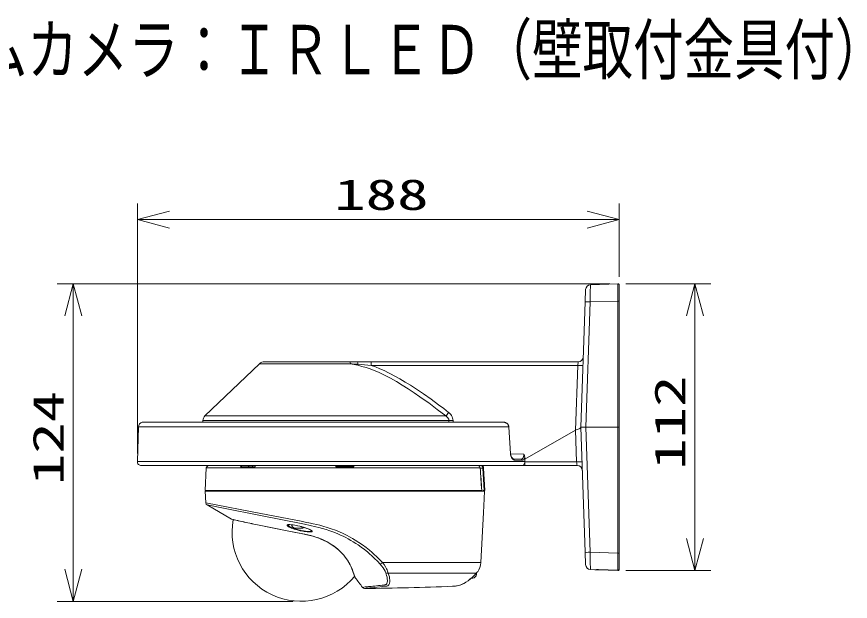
# Model space of a CAD drawing. Units: millimetres on the paper. Extents: x -62 to 65, y -59 to 59.
# Drawn here: x -4.8 to 60.3, y 13.7 to 59.3 of the extents above; entities that cross this region are included whole.
import ezdxf
from ezdxf.enums import TextEntityAlignment as Align

# ---------------------------------------------------------------- set-up
doc = ezdxf.new("R2010")
doc.units = ezdxf.units.MM
doc.layers.add('0-0_MOJI1', color=7, linetype='Continuous')
for name, color, linetype, lineweight in [('0-2_GAIKEI', 4, 'Continuous', 9), ('0-3_SUNPO', 7, 'Continuous', 9), ('0-4_0', 7, 'Continuous', 9)]:
    doc.layers.add(name, color=color, linetype=linetype, lineweight=lineweight)
doc.styles.add('ＭＳ ゴシック', font='')
doc.styles.get('ＭＳ ゴシック').set_extended_font_data('MS Gothic')

# ---------------------------------------------------------------- blocks, each defined once
blk = doc.blocks.new('_Open30')
at = {"layer": '0-4_0'}
blk.add_line((0, 0), (-1, 0), dxfattribs=at)
blk.add_lwpolyline([(-1, 0.2679), (0, 0), (-1, -0.2679)], dxfattribs=at)

msp = doc.modelspace()

# ---------------------------------------------------------------- linework, layer by layer
at = {"layer": '0-2_GAIKEI', "color": 7}
for p, q in [((42.127, 38.458), (39.991, 38.383)), ((39.606, 37.997), (39.572, 37.032)), ((42.231, 38.358), (42.231, 16.188)), ((39.231, 27.261), (39.572, 37.032)), ((14.175, 32.212), (9.917, 28.135)), ((21.805, 32.361), (14.546, 32.361)), ((21.805, 32.361), (39.022, 32.361)), ((33.173, 27.649), (5.051, 27.649)), ((9.753, 27.77), (9.749, 27.649)), ((4.736, 27.275), (4.641, 24.572)), ((33.758, 25.189), (33.624, 27.278)), ((39.231, 27.261), (39.572, 17.491)), ((33.758, 25.18), (34.785, 25.145)), ((33.986, 24.788), (34.578, 24.767)), ((34.862, 24.573), (34.855, 24.911)), ((4.941, 24.261), (38.949, 24.261)), ((10.01, 24.072), (9.918, 22.321)), ((10.036, 24.161), (10.059, 24.161)), ((9.918, 22.321), (20.831, 22.321)), ((9.931, 22.261), (31.731, 22.261)), ((9.978, 21.354), (9.931, 22.261)), ((31.618, 22.321), (31.615, 22.261)), ((31.618, 22.321), (31.743, 22.321)), ((31.671, 21.126), (31.731, 22.261)), ((11.984, 20.074), (10.077, 21.192)), ((31.671, 21.126), (31.643, 20.595)), ((31.439, 16.69), (31.643, 20.595)), ((12.001, 20.068), (12.112, 20.043)), ((20.36, 17.649), (20.364, 17.646)), ((39.606, 16.525), (39.572, 17.491)), ((31.094, 15.889), (31.081, 15.872)), ((31.092, 15.887), (31.081, 15.873)), ((31.081, 15.872), (31.081, 15.873)), ((31.098, 15.893), (31.092, 15.887)), ((31.092, 15.887), (31.094, 15.889)), ((31.098, 15.893), (31.094, 15.889)), ((31.162, 15.961), (31.188, 15.961)), ((40.331, 16.128), (39.991, 16.139)), ((40.331, 16.128), (40.617, 16.118)), ((42.127, 16.065), (40.617, 16.118)), ((42.231, 16.187), (42.231, 16.165)), ((21.629, 15.522), (21.629, 15.522)), ((30.438, 15.268), (30.438, 15.268)), ((29.231, 14.838), (29.335, 14.843))]:
    msp.add_line(p, q, dxfattribs=at)
at = {"layer": '0-2_GAIKEI'}
for p, q in [((42.127, 37.107), (39.958, 37.032)), ((42.127, 37.107), (42.127, 17.415)), ((39.616, 27.261), (39.958, 37.032)), ((21.259, 32.212), (14.175, 32.212)), ((21.849, 32.167), (21.832, 32.088)), ((22.867, 32.361), (22.867, 32.084)), ((38.999, 32.084), (22.867, 32.084)), ((38.823, 27.027), (38.999, 32.084)), ((38.999, 32.084), (39.022, 32.361)), ((9.917, 28.135), (28.707, 28.135)), ((5.022, 27.645), (33.197, 27.645)), ((29.267, 27.768), (29.269, 27.649)), ((33.609, 27.275), (4.736, 27.275)), ((33.742, 25.186), (33.609, 27.275)), ((38.822, 27.027), (34.871, 24.761)), ((38.822, 27.027), (38.823, 27.027)), ((39.23, 27.256), (39.231, 27.261)), ((42.231, 27.261), (39.231, 27.261)), ((39.616, 27.261), (39.958, 17.491)), ((34.871, 24.761), (34.871, 24.261)), ((4.641, 24.572), (34.862, 24.572)), ((10.01, 24.072), (31.384, 24.072)), ((10.233, 24.261), (20.131, 24.261)), ((12.681, 24.161), (13.832, 24.161)), ((13.348, 24.161), (13.348, 24.261)), ((13.631, 24.161), (13.631, 24.261)), ((13.832, 24.161), (13.831, 24.261)), ((20.131, 24.261), (20.132, 24.161)), ((21.53, 24.201), (20.132, 24.201)), ((21.529, 24.161), (20.132, 24.161)), ((21.531, 24.261), (21.529, 24.161)), ((21.531, 24.261), (31.189, 24.261)), ((31.19, 24.261), (31.449, 24.261)), ((31.591, 24.072), (31.591, 24.065)), ((34.862, 24.572), (34.862, 24.573)), ((34.862, 24.573), (34.871, 24.573)), ((10.046, 22.261), (10.043, 22.321)), ((10.046, 22.261), (20.831, 22.261)), ((31.505, 22.321), (20.831, 22.321)), ((29.086, 22.261), (29.174, 22.261)), ((29.392, 22.261), (29.396, 22.261)), ((31.416, 22.321), (31.414, 22.261)), ((16.976, 19.381), (16.956, 19.382)), ((16.977, 19.381), (16.956, 19.382)), ((17.057, 19.381), (16.977, 19.381)), ((17.051, 19.382), (17.051, 19.384)), ((17.056, 19.381), (17.051, 19.382)), ((17.057, 19.385), (17.057, 19.381)), ((17.152, 19.381), (17.135, 19.382)), ((17.151, 19.381), (17.135, 19.382)), ((17.309, 19.381), (17.152, 19.381)), ((17.31, 19.381), (17.326, 19.382)), ((17.405, 19.385), (17.405, 19.381)), ((17.405, 19.381), (17.485, 19.381)), ((17.406, 19.381), (17.41, 19.382)), ((17.41, 19.382), (17.41, 19.384)), ((17.429, 19.491), (17.431, 19.491)), ((17.43, 18.95), (17.431, 18.951)), ((17.485, 19.381), (17.505, 19.382)), ((17.485, 19.381), (17.505, 19.382)), ((19.846, 18.052), (19.85, 18.05)), ((42.127, 17.415), (39.958, 17.491)), ((23.758, 16.69), (31.439, 16.69)), ((24.213, 15.873), (31.081, 15.873)), ((31.091, 15.781), (31.001, 15.781)), ((31.091, 15.781), (31.091, 15.884)), ((40.616, 16.142), (42.127, 16.09)), ((40.616, 16.142), (40.617, 16.14)), ((40.617, 16.14), (42.127, 16.088)), ((42.228, 16.165), (42.231, 16.165)), ((30.724, 15.481), (30.702, 15.481)), ((30.742, 15.482), (30.751, 15.482)), ((30.751, 15.481), (30.791, 15.481)), ((30.778, 15.481), (30.791, 15.482)), ((30.791, 15.482), (30.791, 15.485)), ((22.206, 14.748), (22.225, 14.752)), ((22.369, 14.667), (22.389, 14.669)), ((22.771, 14.707), (22.901, 14.721)), ((22.901, 14.721), (24.022, 14.838))]:
    msp.add_line(p, q, dxfattribs=at)
for points in [[(39.991, 38.383), (39.991, 38.383), (39.991, 38.382), (39.991, 38.381), (39.989, 38.364), (39.983, 38.224), (39.974, 37.899), (39.958, 37.032)], [(42.127, 38.458), (42.127, 38.457), (42.127, 38.456), (42.126, 38.305), (42.127, 37.107)], [(21.849, 32.167), (21.843, 32.229), (21.835, 32.285), (21.825, 32.33), (21.814, 32.356), (21.81, 32.36), (21.805, 32.361)], [(28.707, 28.135), (28.04, 28.648), (27.366, 29.149), (27.026, 29.394), (26.684, 29.636), (26.228, 29.949), (25.768, 30.253), (25.304, 30.545), (24.843, 30.82), (24.611, 30.952), (24.378, 31.08), (24.067, 31.243), (23.754, 31.397), (23.44, 31.541), (23.12, 31.677), (22.799, 31.8), (22.477, 31.911), (22.154, 32.007), (21.832, 32.088)], [(28.925, 28.408), (28.536, 28.706), (28.145, 29), (27.552, 29.434), (26.953, 29.857), (26.651, 30.064), (26.347, 30.266), (25.941, 30.529), (25.532, 30.782), (25.121, 31.025), (24.673, 31.274), (24.448, 31.393), (24.223, 31.507), (23.885, 31.67), (23.546, 31.821), (23.207, 31.959), (22.867, 32.084)], [(28.948, 27.77), (28.946, 27.808), (28.939, 27.846), (28.929, 27.883), (28.914, 27.919), (28.873, 27.987), (28.821, 28.048), (28.767, 28.094), (28.707, 28.135)], [(29.267, 27.768), (29.259, 27.87), (29.237, 27.969), (29.202, 28.064), (29.153, 28.158), (29.092, 28.244), (29.023, 28.322), (28.975, 28.367), (28.925, 28.408)], [(9.753, 27.77), (28.948, 27.77), (28.95, 27.649)], [(33.197, 27.645), (33.232, 27.643), (33.275, 27.637), (33.315, 27.628), (33.357, 27.614), (33.422, 27.583), (33.481, 27.539)], [(38.822, 27.027), (38.909, 24.551), (34.871, 24.551)], [(39.23, 27.256), (39.227, 27.233), (39.219, 27.213), (39.204, 27.194), (39.184, 27.178), (39.16, 27.163), (39.1, 27.137), (39.026, 27.11), (38.946, 27.082), (38.863, 27.048), (38.823, 27.027)], [(33.742, 25.186), (33.752, 25.102), (33.771, 25.022), (33.796, 24.947), (33.829, 24.879), (33.872, 24.812), (33.922, 24.759), (33.975, 24.72), (34.003, 24.706), (34.031, 24.697), (34.069, 24.691), (34.664, 24.671), (34.704, 24.676), (34.741, 24.696), (34.776, 24.729), (34.808, 24.778), (34.835, 24.84), (34.855, 24.911)], [(12.681, 24.161), (12.702, 24.184), (12.725, 24.204), (12.779, 24.234), (12.845, 24.255), (12.914, 24.261)], [(31.389, 24.065), (31.591, 24.065), (31.683, 22.321)], [(31.449, 24.261), (31.482, 24.256), (31.514, 24.24), (31.542, 24.213), (31.567, 24.174), (31.584, 24.126), (31.591, 24.072)], [(9.978, 21.354), (14.265, 20.52), (17.416, 19.912)], [(10.077, 21.192), (11.232, 20.958), (14.368, 20.335), (17.431, 19.731)], [(17.11, 19.231), (16.884, 19.297), (16.774, 19.335), (16.667, 19.375), (16.576, 19.414), (16.492, 19.455), (16.434, 19.488), (16.386, 19.521), (16.36, 19.544), (16.341, 19.566), (16.33, 19.586), (16.329, 19.6), (16.332, 19.612), (16.346, 19.627), (16.371, 19.638), (16.417, 19.648), (16.475, 19.653), (16.542, 19.652), (16.664, 19.643), (16.796, 19.626), (16.934, 19.603), (17.123, 19.565), (17.313, 19.521)], [(16.395, 19.634), (16.445, 19.647), (16.516, 19.65), (16.633, 19.645), (16.801, 19.624), (17.035, 19.583), (17.313, 19.521)], [(17.129, 19.269), (16.925, 19.331), (16.826, 19.367), (16.73, 19.405), (16.615, 19.458), (16.514, 19.514), (16.472, 19.542), (16.438, 19.57), (16.416, 19.594), (16.403, 19.617), (16.4, 19.637)], [(23.758, 16.69), (23.546, 16.914), (23.326, 17.133), (23.097, 17.346), (22.925, 17.498), (22.75, 17.645), (22.481, 17.858), (22.205, 18.062), (21.92, 18.257), (21.628, 18.443), (21.431, 18.56), (21.232, 18.673), (20.962, 18.815), (20.688, 18.949), (20.41, 19.075), (20.092, 19.206), (19.772, 19.325), (19.447, 19.434), (19.12, 19.532), (18.884, 19.596), (18.649, 19.655), (18.346, 19.724), (18.145, 19.768), (17.742, 19.849), (17.416, 19.912)], [(23.576, 16.564), (23.368, 16.787), (23.151, 17.005), (22.927, 17.217), (22.758, 17.368), (22.585, 17.515), (22.351, 17.704), (22.11, 17.885), (21.863, 18.06), (21.675, 18.185), (21.484, 18.305), (21.291, 18.421), (21.096, 18.532), (20.898, 18.638), (20.698, 18.739), (20.495, 18.835), (20.29, 18.927), (19.98, 19.055), (19.666, 19.171), (19.377, 19.268), (19.086, 19.356), (18.794, 19.435), (18.574, 19.49), (18.128, 19.591), (17.676, 19.683), (17.431, 19.731)], [(17.135, 19.382), (17.082, 19.386), (17.057, 19.385), (17.051, 19.384), (17.05, 19.383), (17.05, 19.383), (17.049, 19.383)], [(17.057, 19.385), (17.103, 19.385), (17.135, 19.382)], [(17.309, 19.381), (17.326, 19.382), (17.379, 19.386), (17.404, 19.385), (17.411, 19.384), (17.412, 19.383), (17.412, 19.383), (17.412, 19.383)], [(17.405, 19.385), (17.358, 19.385), (17.326, 19.382)], [(18.233, 19.169), (18.196, 19.202), (18.141, 19.236), (18.046, 19.284), (17.9, 19.344), (17.701, 19.412), (17.448, 19.486), (17.429, 19.491)], [(17.431, 19.159), (17.666, 19.118), (17.895, 19.089), (18.044, 19.077), (18.113, 19.075), (18.16, 19.077), (18.201, 19.08), (18.235, 19.087), (18.259, 19.097), (18.269, 19.105), (18.274, 19.114), (18.275, 19.13), (18.266, 19.147), (18.245, 19.171), (18.214, 19.195), (18.146, 19.236), (18.065, 19.277), (17.974, 19.316), (17.863, 19.359), (17.747, 19.398), (17.591, 19.447), (17.431, 19.491)], [(17.432, 19.196), (17.602, 19.164), (17.77, 19.139), (17.946, 19.119), (18.029, 19.114), (18.119, 19.113), (18.157, 19.116), (18.202, 19.126), (18.22, 19.134), (18.23, 19.145), (18.234, 19.157), (18.232, 19.17)], [(39.991, 16.139), (39.991, 16.14), (39.991, 16.14), (39.991, 16.142), (39.989, 16.158), (39.983, 16.299), (39.974, 16.624), (39.958, 17.491)], [(42.127, 17.415), (42.126, 16.296), (42.127, 16.09)], [(24.027, 15.874), (24.001, 15.941), (23.969, 16.008), (23.894, 16.145), (23.804, 16.282), (23.695, 16.424), (23.576, 16.564)], [(24.213, 15.873), (24.189, 15.947), (24.161, 16.023), (24.124, 16.108), (24.082, 16.194), (23.991, 16.356), (23.881, 16.525), (23.758, 16.69)], [(23.869, 14.926), (23.914, 14.931), (23.956, 14.938), (23.99, 14.949), (24.02, 14.963), (24.046, 14.981), (24.069, 15.004), (24.094, 15.038), (24.113, 15.079), (24.128, 15.122), (24.138, 15.169), (24.145, 15.226), (24.147, 15.286), (24.14, 15.412), (24.12, 15.545), (24.088, 15.681), (24.06, 15.778), (24.027, 15.874)], [(24.022, 14.838), (24.082, 14.845), (24.112, 14.851), (24.167, 14.871), (24.217, 14.904), (24.257, 14.951), (24.282, 14.994), (24.302, 15.044), (24.316, 15.097), (24.325, 15.153), (24.331, 15.217), (24.332, 15.284), (24.329, 15.353), (24.322, 15.424), (24.298, 15.569), (24.262, 15.717), (24.213, 15.873)], [(40.616, 16.142), (40.525, 16.142), (40.467, 16.14), (40.372, 16.131), (40.331, 16.128)], [(40.617, 16.14), (40.472, 16.138), (40.363, 16.129), (40.331, 16.128)], [(30.724, 15.481), (30.742, 15.482), (30.798, 15.485), (30.804, 15.485), (30.805, 15.485), (30.806, 15.485), (30.806, 15.485)]]:
    msp.add_lwpolyline(points, dxfattribs=at)
at = {"layer": '0-2_GAIKEI', "color": 7}
for points in [[(33.173, 27.649), (33.249, 27.644), (33.329, 27.627), (33.403, 27.599), (33.463, 27.563), (33.485, 27.545)], [(33.624, 27.278), (33.615, 27.34), (33.591, 27.409), (33.557, 27.467), (33.508, 27.525), (33.485, 27.545)], [(33.986, 24.788), (33.956, 24.795), (33.921, 24.815), (33.88, 24.853), (33.838, 24.912), (33.801, 24.989), (33.776, 25.071), (33.76, 25.162), (33.758, 25.189)], [(34.578, 24.767), (34.62, 24.772), (34.66, 24.791), (34.697, 24.822), (34.728, 24.865), (34.752, 24.917), (34.77, 24.976), (34.781, 25.041), (34.785, 25.092), (34.785, 25.145)], [(34.855, 24.911), (34.847, 24.983), (34.828, 25.049), (34.798, 25.118), (34.785, 25.145)], [(31.651, 24.072), (31.651, 24.067), (31.743, 22.321)], [(34.862, 24.572), (34.859, 24.507), (34.847, 24.446), (34.827, 24.39), (34.8, 24.342), (34.768, 24.304), (34.731, 24.278), (34.692, 24.264), (34.666, 24.261)], [(13.874, 19.661), (14.524, 19.526), (15.585, 19.311), (16.325, 19.165), (17.431, 18.951)], [(13.884, 19.657), (15.294, 19.368), (16.977, 19.037), (17.43, 18.95)], [(19.846, 18.052), (19.653, 18.177), (19.45, 18.294), (19.239, 18.403), (19.021, 18.503), (18.796, 18.593), (18.564, 18.674), (18.328, 18.746), (18.087, 18.81), (17.761, 18.884), (17.43, 18.95)], [(19.85, 18.05), (19.643, 18.183), (19.426, 18.308), (19.2, 18.423), (18.965, 18.527), (18.763, 18.606), (18.556, 18.678), (18.361, 18.737), (18.162, 18.791), (17.932, 18.847), (17.699, 18.897), (17.431, 18.951)], [(21.637, 15.508), (21.624, 15.535), (21.566, 15.703), (21.458, 16.003), (21.381, 16.195), (21.286, 16.408), (21.23, 16.521), (21.168, 16.637), (21.099, 16.756), (21.024, 16.876), (20.941, 16.998), (20.851, 17.12)], [(21.637, 15.508), (21.529, 15.82), (21.458, 16.011), (21.416, 16.118), (21.343, 16.291), (21.267, 16.453), (21.179, 16.62), (21.085, 16.784), (20.978, 16.949), (20.858, 17.114)], [(31.081, 15.873), (30.936, 15.71), (30.78, 15.553), (30.614, 15.405), (30.527, 15.335), (30.438, 15.268)], [(31.081, 15.872), (30.911, 15.684), (30.754, 15.529), (30.586, 15.382), (30.438, 15.268)], [(31.162, 15.961), (31.162, 15.961), (31.16, 15.961), (31.153, 15.955), (31.119, 15.917), (31.098, 15.893)], [(29.335, 14.843), (29.389, 14.846), (29.453, 14.853), (29.585, 14.872), (29.664, 14.889), (29.795, 14.926), (29.95, 14.985), (30.108, 15.06), (30.277, 15.158), (30.438, 15.268)]]:
    msp.add_lwpolyline(points, dxfattribs=at)
msp.add_lwpolyline([(29.335, 14.843), (29.377, 14.846), (29.539, 14.864), (29.665, 14.889), (29.816, 14.933), (29.927, 14.975), (30.042, 15.027), (30.158, 15.088), (30.273, 15.156), (30.438, 15.268), (30.273, 15.156), (30.158, 15.088), (30.042, 15.027), (29.927, 14.975), (29.816, 14.933), (29.665, 14.889), (29.539, 14.864), (29.377, 14.846), (29.337, 14.843)], close=True, dxfattribs=at)
for centre, radius, start, end in [((40.005, 37.983), 0.4, 92, 178), ((42.131, 38.358), 0.1, 0, 92), ((39.022, 32.761), 0.4, 270, 358), ((14.546, 31.825), 0.537, 90, 133.75464), ((10.284, 27.752), 0.531, 133.75464, 178), ((5.136, 27.261), 0.4, 106.45049, 178), ((5.051, 27.549), 0.1, 90, 106.45049), ((4.941, 24.561), 0.3, 178, 270), ((10.21, 24.061), 0.2, 150, 176.99999), ((10.233, 24.061), 0.201, 90, 149.86936), ((31.451, 24.06), 0.201, 3.28058, 90.3693), ((10.178, 21.364), 0.2, 183.00001, 239.63686), ((34.072, 116.87), 99.283, 257.14586, 257.5363), ((12.014, 20.126), 0.06, 239.63686, 258.54281), ((34.194, 117.633), 100.058, 257.1849, 257.57062), ((17.431, 19.061), 5.4, 169.55063, 320.44269), ((39.302, 140.643), 123.626, 257.54703, 258.13033), ((39.494, 141.786), 124.785, 257.58112, 258.15665), ((17.112, 14.036), 4.858, 48.03695, 55.74275), ((17.111, 14.035), 4.861, 47.98249, 55.69765), ((17.737, 14.717), 3.934, 37.64789, 48.17222), ((17.73, 14.706), 3.947, 37.59031, 48.1354), ((30.041, 16.764), 1.4, 325.03751, 357), ((40.005, 16.539), 0.4, 182, 268), ((26.644, 17.337), 5.333, 198.75135, 199.87873), ((31.172, 15.939), 0.025, 113.99339, 141.14182), ((42.131, 16.165), 0.1, 268, 0), ((21.685, 15.544), 0.0601, 204.8103, 217.50792), ((-20.7, -16.782), 53.245, 36.31048, 37.33148), ((28.531, 17.895), 3.247, 305.98053, 311.9807), ((22.367, 14.867), 0.2, 216.50588, 270.44059), ((20.831, 214.661), 200, 270.4406, 272.40713)]:
    msp.add_arc(centre, radius, start, end, dxfattribs=at)
at = {"layer": '0-2_GAIKEI'}
for centre, radius, start, end in [((31.582, 161.693), 129.892, 265.44172, 265.7028), ((15.705, 5.249), 27.529, 77.14136, 78.36043), ((14.705, -62.013), 94.45, 85.04266, 85.66218), ((29.139, 34.7), 6.933, 268.42669, 271.06256), ((33.173, 27.579), 0.0698, 70.26643, 90), ((33.457, 27.56), 0.032, 317.76127, 332.33932), ((33.607, 27.334), 0.0587, 271.50629, 287.30436), ((33.741, 25.242), 0.0563, 271.45499, 287.46848), ((15.214, 24.509), 1.936, 187.33992, 190.34169), ((31.189, 24.061), 0.2, 3.83798, 90), ((31.383, 24.078), 0.0066, 270, 324.67091), ((-1710.149, -93.274), 1745.482, 3.79721, 3.8548), ((-1751.921, -95.55), 1787.318, 3.78132, 3.83765), ((31.662, 23.053), 1.014, 90.58433, 93.97258), ((38.949, 23.861), 0.4, 2, 90), ((16.971, 19.681), 0.3, 187.7848, 259.92235), ((15.578, 12.49), 7.242, 75.17695, 76.13738), ((15.598, 12.569), 7.16, 75.17982, 76.14174), ((16.983, 19.811), 0.43, 261.36895, 266.4594), ((17.051, 19.384), 0.0023, 215.70691, 270), ((18.373, 24.059), 4.99, 255.34217, 259.11684), ((18.315, 23.552), 4.444, 254.52502, 258.53757), ((17.41, 19.384), 0.0023, 270, 324.29308), ((17.479, 19.811), 0.43, 273.5406, 278.63105), ((17.491, 19.681), 0.3, 280.07764, 302.3304), ((30.791, 15.781), 0.3, 270, 0), ((42.132, 16.189), 0.0992, 267.12471, 359.37608), ((42.131, 16.188), 0.1, 268.01326, 0), ((30.792, 15.519), 0.0376, 267.58695, 291.04002), ((23.132, 9.622), 5.209, 95.84302, 100.02687), ((13.54, 105.261), 91.023, 275.5789, 275.82106), ((23.491, 6.375), 8.476, 95.1283, 96.01951), ((6.55, 189.139), 175.071, 275.30378, 275.67725)]:
    msp.add_arc(centre, radius, start, end, dxfattribs=at)
for centre, major_axis, ratio, start_param, end_param in [((42.131, 37.104), (0.1, 0), 0.034921, 6.283185, 7.888867), ((39.972, 37.018), (-0.4, 0.014), 0.033683, 4.748472, 6.283185), ((21.21, 31.825), (0, 0.537), 0.132455, 5.519523, 6.283185), ((38.999, 32.1), (0.4, -0.014), 0.039162, 4.713757, 6.283185), ((28.925, 28.424), (-0.244, -0.317), 0.023949, 0.440755, 1.539767), ((33.167, 27.261), (0.442, -0.031), 0.903747, 0.11341, 0.844737), ((33.983, 24.688), (-0.0035, -0.0999), 0.863561, 1.635855, 3.141593), ((34.574, 24.667), (-0.0035, -0.0999), 0.901353, 1.637172, 3.141593), ((31.189, 24.061), (0, 0.2), 0.975258, 4.764749, 6.283185), ((31.591, 24.069), (0.0599, 0.0032), 0.05223, 6.275155, 7.851222), ((38.926, 24.537), (-0.4, -0.014), 0.036391, 3.141593, 4.75362), ((38.925, 24.561), (0.025, -0.3), 0.056277, 4.742699, 6.278585), ((39.972, 17.505), (0.4, 0.014), 0.033683, 3.141593, 4.676306), ((42.131, 17.419), (0.1, 0), 0.034921, 4.677504, 6.283185), ((23.703, 16.701), (0.148, 0.134), 0.226737, 3.516231, 4.882783), ((24.162, 16), (0.188, 0.069), 0.684569, 3.695155, 4.731559), ((40.62, 16.218), (0.0035, 0.0999), 0.034878, 3.141593, 3.824947), ((42.131, 16.188), (-0.0035, -0.0999), 0.034879, 6.095611, 6.283185), ((42.131, 16.165), (0.0035, 0.0999), 0.034878, 3.141593, 3.831097)]:
    msp.add_ellipse(centre, major_axis=major_axis, ratio=ratio, start_param=start_param, end_param=end_param, dxfattribs=at)
at = {"layer": '0-3_SUNPO'}
for p, q in [((4.641, 25.197), (4.641, 44.708)), ((42.231, 38.983), (42.231, 44.708)), ((7.141, 43.458), (39.731, 43.458)), ((41.502, 38.458), (-1.609, 38.458)), ((42.752, 38.458), (49.388, 38.458)), ((-0.359, 35.958), (-0.359, 16.161)), ((48.138, 35.958), (48.138, 18.565)), ((42.752, 16.065), (49.388, 16.065)), ((16.806, 13.661), (-1.609, 13.661))]:
    msp.add_line(p, q, dxfattribs=at)

# ---------------------------------------------------------------- block references
at = {"layer": '0-3_SUNPO', "xscale": 2.5, "yscale": 2.5}
for p, rotation in [((4.641, 43.458), 180), ((-0.359, 38.458), 90), ((48.138, 38.458), 90), ((48.138, 16.065), 270), ((-0.359, 13.661), 270)]:
    msp.add_blockref('_Open30', p, dxfattribs=dict(at, rotation=rotation))
msp.add_blockref('_Open30', (42.231, 43.458), dxfattribs=at)

# ---------------------------------------------------------------- texts
at = {"layer": '0-0_MOJI1', "style": 'ＭＳ ゴシック', "width": 0.75}
msp.add_text('屋外４ＭＰドームカメラ：ＩＲＬＥＤ（壁取付金具付）', height=3.849, dxfattribs=at).set_placement((-35.444, 53.657), align=Align.BOTTOM_LEFT)
at = {"layer": '0-3_SUNPO', "style": 'ＭＳ ゴシック', "width": 1.5}
msp.add_text('188', height=2.405, dxfattribs=at).set_placement((19.999, 43.495), align=Align.BOTTOM_LEFT)
for s, p in [('112', (48.1, 23.928)), ('124', (-0.396, 22.726))]:
    msp.add_text(s, height=2.405, rotation=90, dxfattribs=at).set_placement(p, align=Align.BOTTOM_LEFT)

doc.saveas('drawing.dxf')
